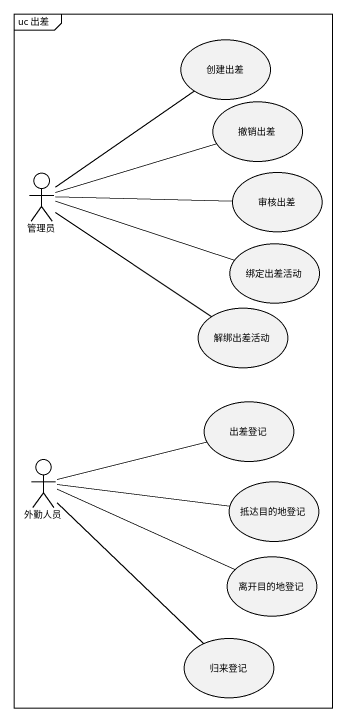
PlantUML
@startuml
mainframe uc 出差
usecase 创建出差
usecase 撤销出差
actor 管理员
usecase 审核出差
usecase 绑定出差活动
usecase 解绑出差活动
usecase 出差登记
actor 外勤人员
usecase 抵达目的地登记
usecase 离开目的地登记
usecase 归来登记
管理员 -up- 创建出差
管理员 -right- 撤销出差
管理员 -right- 审核出差
管理员 -right- 绑定出差活动
管理员 -- 解绑出差活动
外勤人员 -right- 出差登记
外勤人员 -right- 抵达目的地登记
外勤人员 -right- 离开目的地登记
外勤人员 -- 归来登记
@enduml
